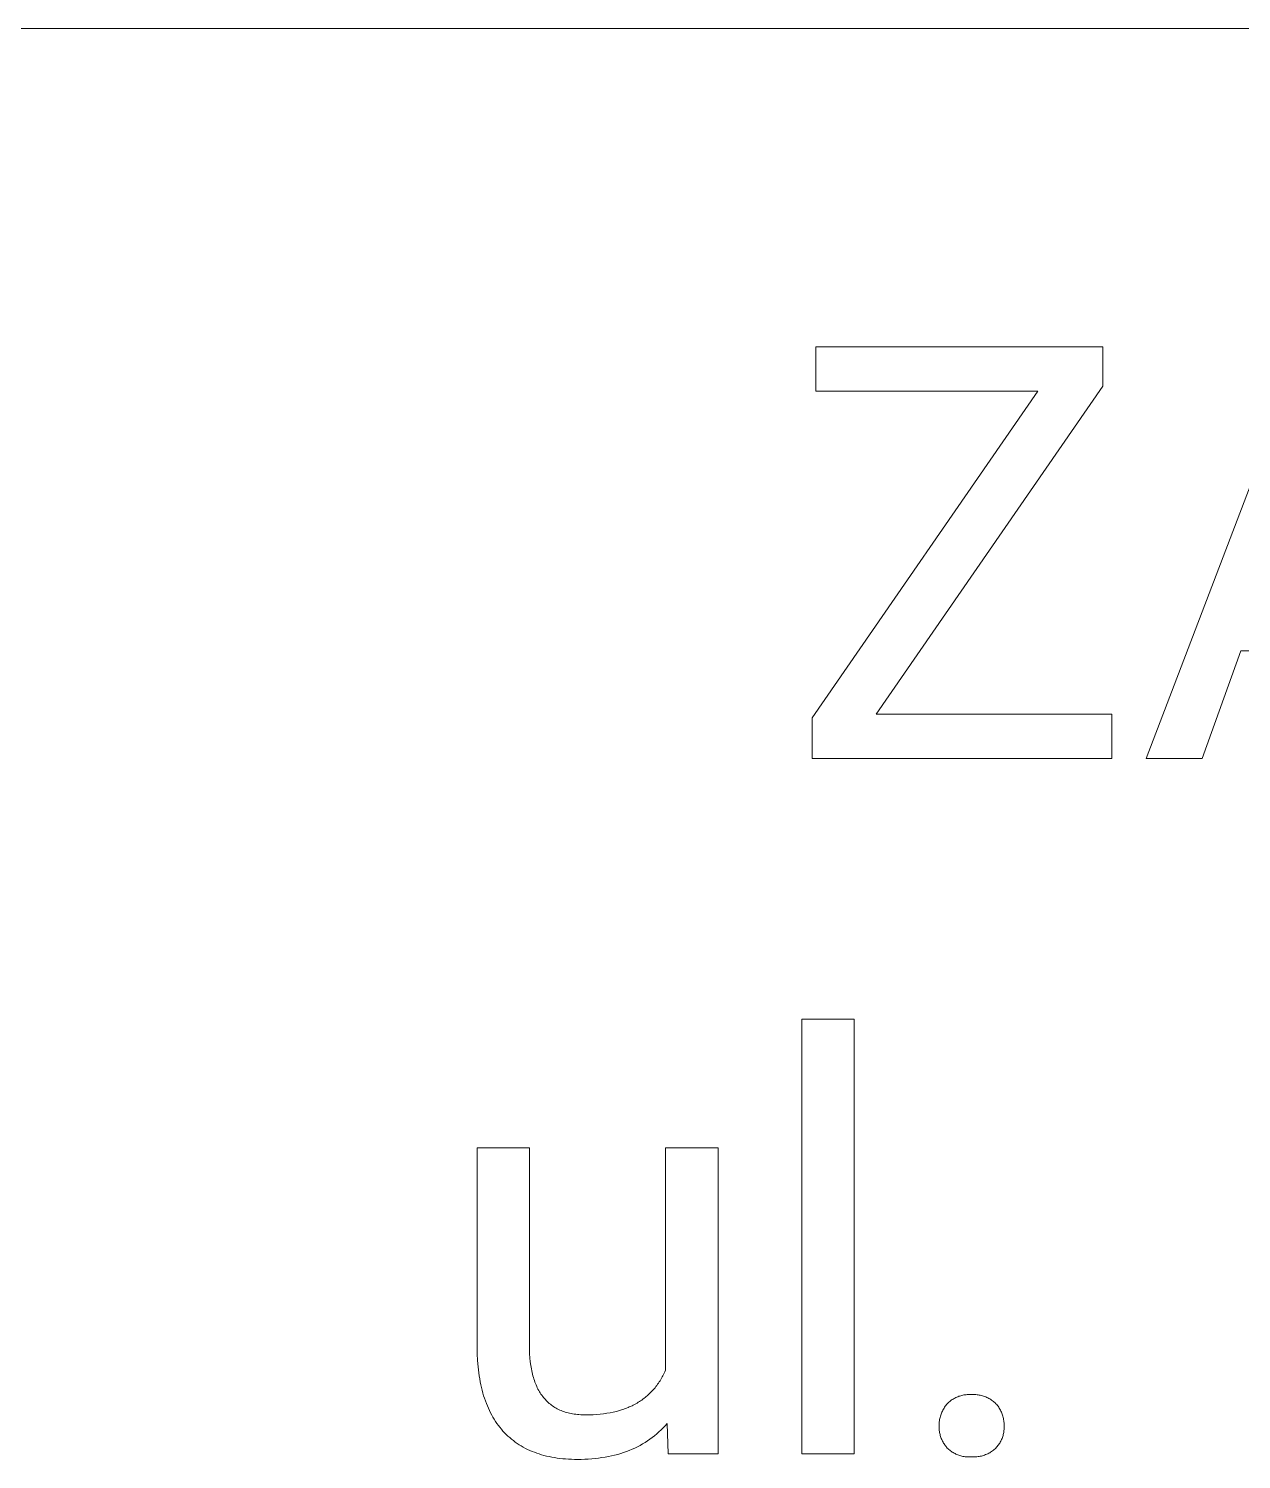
# Model space of a CAD drawing. Header units: millimetres. Extents: x -1656 to 3995, y -637 to 3312.
# Drawn here: x 2154 to 2311.6, y -190.7 to -4.8 of the extents above; entities that cross this region are included whole.
import ezdxf

# ---------------------------------------------------------------- set-up
doc = ezdxf.new("R2010")
doc.units = ezdxf.units.MM
doc.header["$MEASUREMENT"] = 0
doc.layers.add('Domyślny', color=7, linetype='Continuous', true_color=0x000000)

msp = doc.modelspace()

# ---------------------------------------------------------------- linework, layer by layer
at = {"layer": 'Domyślny', "color": 18, "lineweight": 15, "true_color": 0x000000}
for p, q in [((3989.99, -4.79), (1859.78, -4.79)), ((2256.27, -51.9), (2256.27, -46.12)), ((2256.27, -46.12), (2293.57, -46.12)), ((2293.57, -46.12), (2293.57, -51.26)), ((2299.2, -99.63), (2319.63, -46.12)), ((2255.8, -94.33), (2285.12, -51.9)), ((2285.12, -51.9), (2256.27, -51.9)), ((2293.57, -51.26), (2264.14, -93.86)), ((2311.52, -85.63), (2306.48, -99.63)), ((2333.93, -85.63), (2311.52, -85.63)), ((2255.8, -99.64), (2255.8, -94.33)), ((2264.14, -93.86), (2294.76, -93.86)), ((2294.76, -93.86), (2294.76, -99.64)), ((2294.76, -99.64), (2255.8, -99.64)), ((2306.48, -99.63), (2299.2, -99.63)), ((2254.47, -189.95), (2254.47, -133.5)), ((2254.47, -133.5), (2261.26, -133.5)), ((2261.26, -133.5), (2261.26, -189.95)), ((2212.25, -176.06), (2212.25, -150.19)), ((2212.25, -150.19), (2219.05, -150.19)), ((2219.05, -150.19), (2219.05, -175.88)), ((2236.75, -179.11), (2236.75, -150.19)), ((2236.75, -150.19), (2243.57, -150.19)), ((2243.57, -150.19), (2243.57, -189.95)), ((2212.27, -176.95), (2212.25, -176.06)), ((2219.05, -175.88), (2219.05, -176.43)), ((2219.05, -176.43), (2219.08, -176.97)), ((2212.31, -177.82), (2212.27, -176.95)), ((2212.38, -178.65), (2212.31, -177.82)), ((2219.08, -176.97), (2219.11, -177.49)), ((2219.11, -177.49), (2219.16, -177.99)), ((2219.16, -177.99), (2219.23, -178.48)), ((2212.43, -179.06), (2212.38, -178.65)), ((2212.48, -179.46), (2212.43, -179.06)), ((2212.53, -179.85), (2212.48, -179.46)), ((2212.6, -180.24), (2212.53, -179.85)), ((2212.67, -180.62), (2212.6, -180.24)), ((2219.23, -178.48), (2219.27, -178.71)), ((2219.27, -178.71), (2219.31, -178.94)), ((2219.31, -178.94), (2219.35, -179.17)), ((2219.35, -179.17), (2219.4, -179.39)), ((2219.4, -179.39), (2219.45, -179.61)), ((2219.45, -179.61), (2219.51, -179.83)), ((2219.51, -179.83), (2219.57, -180.04)), ((2219.57, -180.04), (2219.63, -180.24)), ((2219.63, -180.24), (2219.7, -180.44)), ((2236.03, -180.47), (2236.13, -180.31)), ((2236.13, -180.31), (2236.23, -180.15)), ((2236.23, -180.15), (2236.32, -179.98)), ((2236.32, -179.98), (2236.41, -179.81)), ((2236.41, -179.81), (2236.5, -179.64)), ((2236.5, -179.64), (2236.59, -179.47)), ((2236.59, -179.47), (2236.67, -179.29)), ((2236.67, -179.29), (2236.75, -179.11)), ((2212.74, -180.99), (2212.67, -180.62)), ((2212.83, -181.36), (2212.74, -180.99)), ((2212.91, -181.71), (2212.83, -181.36)), ((2213.01, -182.07), (2212.91, -181.71)), ((2213.11, -182.41), (2213.01, -182.07)), ((2219.7, -180.44), (2219.77, -180.64)), ((2219.77, -180.64), (2219.84, -180.83)), ((2219.84, -180.83), (2219.92, -181.02)), ((2219.92, -181.02), (2220, -181.2)), ((2220, -181.2), (2220.08, -181.38)), ((2220.08, -181.38), (2220.17, -181.55)), ((2220.17, -181.55), (2220.26, -181.72)), ((2220.26, -181.72), (2220.36, -181.89)), ((2220.36, -181.89), (2220.46, -182.05)), ((2220.46, -182.05), (2220.56, -182.21)), ((2234.51, -182.29), (2234.64, -182.17)), ((2234.64, -182.17), (2234.77, -182.04)), ((2234.77, -182.04), (2234.9, -181.91)), ((2234.9, -181.91), (2235.02, -181.78)), ((2235.02, -181.78), (2235.14, -181.64)), ((2235.14, -181.64), (2235.26, -181.51)), ((2235.26, -181.51), (2235.38, -181.37)), ((2235.38, -181.37), (2235.5, -181.22)), ((2235.5, -181.22), (2235.61, -181.08)), ((2235.61, -181.08), (2235.72, -180.93)), ((2235.72, -180.93), (2235.82, -180.78)), ((2235.82, -180.78), (2235.93, -180.63)), ((2235.93, -180.63), (2236.03, -180.47)), ((2213.22, -182.75), (2213.11, -182.41)), ((2213.34, -183.08), (2213.22, -182.75)), ((2213.46, -183.41), (2213.34, -183.08)), ((2213.59, -183.72), (2213.46, -183.41)), ((2213.72, -184.03), (2213.59, -183.72)), ((2213.86, -184.34), (2213.72, -184.03)), ((2220.56, -182.21), (2220.67, -182.36)), ((2220.67, -182.36), (2220.78, -182.51)), ((2220.78, -182.51), (2220.89, -182.65)), ((2220.89, -182.65), (2221.01, -182.79)), ((2221.01, -182.79), (2221.13, -182.92)), ((2221.13, -182.92), (2221.25, -183.05)), ((2221.25, -183.05), (2221.38, -183.18)), ((2221.38, -183.18), (2221.51, -183.3)), ((2221.51, -183.3), (2221.64, -183.42)), ((2221.64, -183.42), (2221.78, -183.53)), ((2221.78, -183.53), (2221.92, -183.64)), ((2221.92, -183.64), (2222.07, -183.74)), ((2222.07, -183.74), (2222.22, -183.84)), ((2222.22, -183.84), (2222.37, -183.94)), ((2222.37, -183.94), (2222.52, -184.03)), ((2222.52, -184.03), (2222.68, -184.11)), ((2231.51, -184.09), (2231.69, -184.02)), ((2231.69, -184.02), (2231.87, -183.95)), ((2231.87, -183.95), (2232.04, -183.87)), ((2232.04, -183.87), (2232.21, -183.8)), ((2232.21, -183.8), (2232.39, -183.72)), ((2232.39, -183.72), (2232.55, -183.63)), ((2232.55, -183.63), (2232.72, -183.55)), ((2232.72, -183.55), (2232.88, -183.46)), ((2232.88, -183.46), (2233.04, -183.36)), ((2233.04, -183.36), (2233.2, -183.27)), ((2233.2, -183.27), (2233.36, -183.17)), ((2233.36, -183.17), (2233.51, -183.07)), ((2233.51, -183.07), (2233.66, -182.97)), ((2233.66, -182.97), (2233.81, -182.86)), ((2233.81, -182.86), (2233.95, -182.75)), ((2233.95, -182.75), (2234.1, -182.64)), ((2234.1, -182.64), (2234.24, -182.53)), ((2234.24, -182.53), (2234.37, -182.41)), ((2234.37, -182.41), (2234.51, -182.29)), ((2272.86, -184.16), (2272.94, -184.03)), ((2272.94, -184.03), (2273.02, -183.91)), ((2273.02, -183.91), (2273.1, -183.79)), ((2273.1, -183.79), (2273.19, -183.68)), ((2273.19, -183.68), (2273.28, -183.56)), ((2273.28, -183.56), (2273.37, -183.45)), ((2273.37, -183.45), (2273.47, -183.35)), ((2273.47, -183.35), (2273.57, -183.26)), ((2273.57, -183.26), (2273.68, -183.17)), ((2273.68, -183.17), (2273.78, -183.08)), ((2273.78, -183.08), (2273.89, -183)), ((2273.89, -183), (2274.01, -182.92)), ((2274.01, -182.92), (2274.12, -182.85)), ((2274.12, -182.85), (2274.24, -182.78)), ((2274.24, -182.78), (2274.36, -182.71)), ((2274.36, -182.71), (2274.49, -182.65)), ((2274.49, -182.65), (2274.61, -182.59)), ((2274.61, -182.59), (2274.74, -182.54)), ((2274.74, -182.54), (2274.87, -182.49)), ((2274.87, -182.49), (2275, -182.45)), ((2275, -182.45), (2275.13, -182.41)), ((2275.13, -182.41), (2275.26, -182.37)), ((2275.26, -182.37), (2275.4, -182.34)), ((2275.4, -182.34), (2275.53, -182.31)), ((2275.53, -182.31), (2275.67, -182.29)), ((2275.67, -182.29), (2275.81, -182.28)), ((2275.81, -182.28), (2275.94, -182.26)), ((2275.94, -182.26), (2276.08, -182.26)), ((2276.08, -182.26), (2276.22, -182.26)), ((2276.22, -182.26), (2276.36, -182.26)), ((2276.36, -182.26), (2276.5, -182.27)), ((2276.5, -182.27), (2276.64, -182.26)), ((2276.64, -182.26), (2276.79, -182.26)), ((2276.79, -182.26), (2276.93, -182.26)), ((2276.93, -182.26), (2277.08, -182.27)), ((2277.08, -182.27), (2277.23, -182.28)), ((2277.23, -182.28), (2277.37, -182.3)), ((2277.37, -182.3), (2277.52, -182.33)), ((2277.52, -182.33), (2277.66, -182.36)), ((2277.66, -182.36), (2277.8, -182.39)), ((2277.8, -182.39), (2277.94, -182.43)), ((2277.94, -182.43), (2278.08, -182.47)), ((2278.08, -182.47), (2278.22, -182.52)), ((2278.22, -182.52), (2278.36, -182.57)), ((2278.36, -182.57), (2278.49, -182.63)), ((2278.49, -182.63), (2278.62, -182.7)), ((2278.62, -182.7), (2278.75, -182.76)), ((2278.75, -182.76), (2278.88, -182.83)), ((2278.88, -182.83), (2279.01, -182.91)), ((2279.01, -182.91), (2279.13, -182.99)), ((2279.13, -182.99), (2279.25, -183.07)), ((2279.25, -183.07), (2279.36, -183.16)), ((2279.36, -183.16), (2279.48, -183.25)), ((2279.48, -183.25), (2279.59, -183.35)), ((2279.59, -183.35), (2279.69, -183.45)), ((2279.69, -183.45), (2279.79, -183.56)), ((2279.79, -183.56), (2279.88, -183.67)), ((2279.88, -183.67), (2279.97, -183.79)), ((2279.97, -183.79), (2280.05, -183.91)), ((2280.05, -183.91), (2280.13, -184.03)), ((2280.13, -184.03), (2280.2, -184.16)), ((2214.01, -184.64), (2213.86, -184.34)), ((2214.16, -184.93), (2214.01, -184.64)), ((2214.32, -185.21), (2214.16, -184.93)), ((2214.49, -185.48), (2214.32, -185.21)), ((2214.66, -185.75), (2214.49, -185.48)), ((2214.84, -186.02), (2214.66, -185.75)), ((2222.68, -184.11), (2222.85, -184.19)), ((2222.85, -184.19), (2223.01, -184.27)), ((2223.01, -184.27), (2223.18, -184.34)), ((2223.18, -184.34), (2223.36, -184.41)), ((2223.36, -184.41), (2223.53, -184.48)), ((2223.53, -184.48), (2223.71, -184.53)), ((2223.71, -184.53), (2223.9, -184.59)), ((2223.9, -184.59), (2224.09, -184.64)), ((2224.09, -184.64), (2224.28, -184.69)), ((2224.28, -184.69), (2224.47, -184.73)), ((2224.47, -184.73), (2224.67, -184.77)), ((2224.67, -184.77), (2224.87, -184.8)), ((2224.87, -184.8), (2225.08, -184.83)), ((2225.08, -184.83), (2225.29, -184.85)), ((2225.29, -184.85), (2225.5, -184.87)), ((2225.5, -184.87), (2225.72, -184.89)), ((2225.72, -184.89), (2225.94, -184.9)), ((2225.94, -184.9), (2226.16, -184.91)), ((2226.16, -184.91), (2226.39, -184.91)), ((2226.39, -184.91), (2226.87, -184.9)), ((2226.87, -184.9), (2227.34, -184.88)), ((2227.34, -184.88), (2227.81, -184.86)), ((2227.81, -184.86), (2228.26, -184.82)), ((2228.26, -184.82), (2228.7, -184.77)), ((2228.7, -184.77), (2229.13, -184.7)), ((2229.13, -184.7), (2229.55, -184.63)), ((2229.55, -184.63), (2229.96, -184.54)), ((2229.96, -184.54), (2230.37, -184.45)), ((2230.37, -184.45), (2230.76, -184.34)), ((2230.76, -184.34), (2231.14, -184.22)), ((2231.14, -184.22), (2231.32, -184.16)), ((2231.32, -184.16), (2231.51, -184.09)), ((2272.31, -185.95), (2272.32, -185.81)), ((2272.32, -185.81), (2272.34, -185.66)), ((2272.34, -185.66), (2272.37, -185.52)), ((2272.37, -185.52), (2272.4, -185.38)), ((2272.4, -185.38), (2272.43, -185.23)), ((2272.43, -185.23), (2272.47, -185.09)), ((2272.47, -185.09), (2272.51, -184.95)), ((2272.51, -184.95), (2272.56, -184.82)), ((2272.56, -184.82), (2272.61, -184.68)), ((2272.61, -184.68), (2272.67, -184.55)), ((2272.67, -184.55), (2272.73, -184.42)), ((2272.73, -184.42), (2272.79, -184.29)), ((2272.79, -184.29), (2272.86, -184.16)), ((2280.2, -184.16), (2280.27, -184.29)), ((2280.27, -184.29), (2280.34, -184.41)), ((2280.34, -184.41), (2280.4, -184.55)), ((2280.4, -184.55), (2280.46, -184.68)), ((2280.46, -184.68), (2280.51, -184.82)), ((2280.51, -184.82), (2280.55, -184.95)), ((2280.55, -184.95), (2280.6, -185.09)), ((2280.6, -185.09), (2280.63, -185.23)), ((2280.63, -185.23), (2280.66, -185.38)), ((2280.66, -185.38), (2280.69, -185.52)), ((2280.69, -185.52), (2280.71, -185.66)), ((2280.71, -185.66), (2280.73, -185.81)), ((2280.73, -185.81), (2280.74, -185.95)), ((2215.03, -186.27), (2214.84, -186.02)), ((2215.22, -186.52), (2215.03, -186.27)), ((2215.42, -186.76), (2215.22, -186.52)), ((2215.62, -187), (2215.42, -186.76)), ((2215.83, -187.22), (2215.62, -187)), ((2216.05, -187.44), (2215.83, -187.22)), ((2216.27, -187.66), (2216.05, -187.44)), ((2216.5, -187.86), (2216.27, -187.66)), ((2235.32, -187.61), (2235.03, -187.84)), ((2235.61, -187.37), (2235.32, -187.61)), ((2235.89, -187.12), (2235.61, -187.37)), ((2236.16, -186.85), (2235.89, -187.12)), ((2236.43, -186.59), (2236.16, -186.85)), ((2236.69, -186.31), (2236.43, -186.59)), ((2236.94, -186.02), (2236.69, -186.31)), ((2237.09, -189.95), (2236.94, -186.02)), ((2272.3, -186.1), (2272.31, -185.95)), ((2272.3, -186.24), (2272.3, -186.1)), ((2272.3, -186.39), (2272.3, -186.24)), ((2272.3, -186.52), (2272.3, -186.39)), ((2272.3, -186.66), (2272.3, -186.52)), ((2272.31, -186.79), (2272.3, -186.66)), ((2272.32, -186.92), (2272.31, -186.79)), ((2272.34, -187.06), (2272.32, -186.92)), ((2272.36, -187.19), (2272.34, -187.06)), ((2272.39, -187.32), (2272.36, -187.19)), ((2272.42, -187.45), (2272.39, -187.32)), ((2272.45, -187.58), (2272.42, -187.45)), ((2272.49, -187.71), (2272.45, -187.58)), ((2272.54, -187.84), (2272.49, -187.71)), ((2280.57, -187.71), (2280.53, -187.84)), ((2280.61, -187.58), (2280.57, -187.71)), ((2280.64, -187.45), (2280.61, -187.58)), ((2280.67, -187.32), (2280.64, -187.45)), ((2280.7, -187.19), (2280.67, -187.32)), ((2280.72, -187.06), (2280.7, -187.19)), ((2280.73, -186.92), (2280.72, -187.06)), ((2280.74, -186.79), (2280.73, -186.92)), ((2280.74, -185.95), (2280.75, -186.1)), ((2280.75, -186.66), (2280.74, -186.79)), ((2280.75, -186.1), (2280.75, -186.24)), ((2280.75, -186.24), (2280.75, -186.39)), ((2280.75, -186.39), (2280.75, -186.52)), ((2280.75, -186.52), (2280.75, -186.66)), ((2216.73, -188.06), (2216.5, -187.86)), ((2216.97, -188.25), (2216.73, -188.06)), ((2217.22, -188.44), (2216.97, -188.25)), ((2217.47, -188.61), (2217.22, -188.44)), ((2217.72, -188.78), (2217.47, -188.61)), ((2217.99, -188.94), (2217.72, -188.78)), ((2218.26, -189.1), (2217.99, -188.94)), ((2218.53, -189.25), (2218.26, -189.1)), ((2218.82, -189.39), (2218.53, -189.25)), ((2219.1, -189.52), (2218.82, -189.39)), ((2219.4, -189.65), (2219.1, -189.52)), ((2232.04, -189.52), (2231.68, -189.66)), ((2232.4, -189.37), (2232.04, -189.52)), ((2232.76, -189.21), (2232.4, -189.37)), ((2233.1, -189.04), (2232.76, -189.21)), ((2233.44, -188.87), (2233.1, -189.04)), ((2233.77, -188.68), (2233.44, -188.87)), ((2234.1, -188.48), (2233.77, -188.68)), ((2234.41, -188.28), (2234.1, -188.48)), ((2234.72, -188.06), (2234.41, -188.28)), ((2235.03, -187.84), (2234.72, -188.06)), ((2272.58, -187.97), (2272.54, -187.84)), ((2272.64, -188.09), (2272.58, -187.97)), ((2272.69, -188.21), (2272.64, -188.09)), ((2272.75, -188.33), (2272.69, -188.21)), ((2272.82, -188.45), (2272.75, -188.33)), ((2272.89, -188.57), (2272.82, -188.45)), ((2272.96, -188.68), (2272.89, -188.57)), ((2273.03, -188.79), (2272.96, -188.68)), ((2273.11, -188.9), (2273.03, -188.79)), ((2273.2, -189.01), (2273.11, -188.9)), ((2273.28, -189.11), (2273.2, -189.01)), ((2273.37, -189.21), (2273.28, -189.11)), ((2273.47, -189.3), (2273.37, -189.21)), ((2273.57, -189.4), (2273.47, -189.3)), ((2273.68, -189.49), (2273.57, -189.4)), ((2273.79, -189.57), (2273.68, -189.49)), ((2273.9, -189.65), (2273.79, -189.57)), ((2279.25, -189.58), (2279.13, -189.66)), ((2279.36, -189.49), (2279.25, -189.58)), ((2279.48, -189.4), (2279.36, -189.49)), ((2279.59, -189.31), (2279.48, -189.4)), ((2279.69, -189.21), (2279.59, -189.31)), ((2279.78, -189.11), (2279.69, -189.21)), ((2279.87, -189.01), (2279.78, -189.11)), ((2279.95, -188.9), (2279.87, -189.01)), ((2280.03, -188.79), (2279.95, -188.9)), ((2280.11, -188.68), (2280.03, -188.79)), ((2280.18, -188.57), (2280.11, -188.68)), ((2280.25, -188.45), (2280.18, -188.57)), ((2280.31, -188.33), (2280.25, -188.45)), ((2280.37, -188.21), (2280.31, -188.33)), ((2280.43, -188.09), (2280.37, -188.21)), ((2280.48, -187.97), (2280.43, -188.09)), ((2280.53, -187.84), (2280.48, -187.97)), ((2219.7, -189.76), (2219.4, -189.65)), ((2220, -189.88), (2219.7, -189.76)), ((2220.31, -189.98), (2220, -189.88)), ((2220.63, -190.08), (2220.31, -189.98)), ((2220.95, -190.17), (2220.63, -190.08)), ((2221.28, -190.25), (2220.95, -190.17)), ((2221.62, -190.33), (2221.28, -190.25)), ((2221.96, -190.39), (2221.62, -190.33)), ((2222.31, -190.46), (2221.96, -190.39)), ((2222.66, -190.51), (2222.31, -190.46)), ((2223.02, -190.56), (2222.66, -190.51)), ((2223.38, -190.6), (2223.02, -190.56)), ((2223.75, -190.63), (2223.38, -190.6)), ((2224.13, -190.65), (2223.75, -190.63)), ((2224.51, -190.67), (2224.13, -190.65)), ((2224.9, -190.68), (2224.51, -190.67)), ((2225.29, -190.68), (2224.9, -190.68)), ((2225.77, -190.68), (2225.29, -190.68)), ((2226.24, -190.67), (2225.77, -190.68)), ((2226.7, -190.64), (2226.24, -190.67)), ((2227.16, -190.61), (2226.7, -190.64)), ((2227.6, -190.57), (2227.16, -190.61)), ((2228.04, -190.52), (2227.6, -190.57)), ((2228.48, -190.46), (2228.04, -190.52)), ((2228.9, -190.39), (2228.48, -190.46)), ((2229.32, -190.32), (2228.9, -190.39)), ((2229.73, -190.23), (2229.32, -190.32)), ((2230.13, -190.14), (2229.73, -190.23)), ((2230.53, -190.03), (2230.13, -190.14)), ((2230.92, -189.92), (2230.53, -190.03)), ((2231.3, -189.8), (2230.92, -189.92)), ((2231.68, -189.66), (2231.3, -189.8)), ((2243.57, -189.95), (2237.09, -189.95)), ((2261.26, -189.95), (2254.47, -189.95)), ((2274.01, -189.73), (2273.9, -189.65)), ((2274.13, -189.8), (2274.01, -189.73)), ((2274.25, -189.87), (2274.13, -189.8)), ((2274.37, -189.93), (2274.25, -189.87)), ((2274.49, -190), (2274.37, -189.93)), ((2274.62, -190.05), (2274.49, -190)), ((2274.74, -190.1), (2274.62, -190.05)), ((2274.87, -190.15), (2274.74, -190.1)), ((2275, -190.19), (2274.87, -190.15)), ((2275.13, -190.23), (2275, -190.19)), ((2275.27, -190.27), (2275.13, -190.23)), ((2275.4, -190.29), (2275.27, -190.27)), ((2275.54, -190.32), (2275.4, -190.29)), ((2275.67, -190.34), (2275.54, -190.32)), ((2275.81, -190.35), (2275.67, -190.34)), ((2275.95, -190.36), (2275.81, -190.35)), ((2276.08, -190.37), (2275.95, -190.36)), ((2276.22, -190.37), (2276.08, -190.37)), ((2276.36, -190.37), (2276.22, -190.37)), ((2276.5, -190.36), (2276.36, -190.37)), ((2276.64, -190.37), (2276.5, -190.36)), ((2276.79, -190.37), (2276.64, -190.37)), ((2276.93, -190.37), (2276.79, -190.37)), ((2277.08, -190.36), (2276.93, -190.37)), ((2277.22, -190.35), (2277.08, -190.36)), ((2277.37, -190.33), (2277.22, -190.35)), ((2277.51, -190.31), (2277.37, -190.33)), ((2277.66, -190.28), (2277.51, -190.31)), ((2277.8, -190.25), (2277.66, -190.28)), ((2277.94, -190.21), (2277.8, -190.25)), ((2278.08, -190.17), (2277.94, -190.21)), ((2278.22, -190.12), (2278.08, -190.17)), ((2278.35, -190.07), (2278.22, -190.12)), ((2278.49, -190.01), (2278.35, -190.07)), ((2278.62, -189.95), (2278.49, -190.01)), ((2278.75, -189.89), (2278.62, -189.95)), ((2278.88, -189.82), (2278.75, -189.89)), ((2279, -189.74), (2278.88, -189.82)), ((2279.13, -189.66), (2279, -189.74))]:
    msp.add_line(p, q, dxfattribs=at)

doc.saveas('drawing.dxf')
